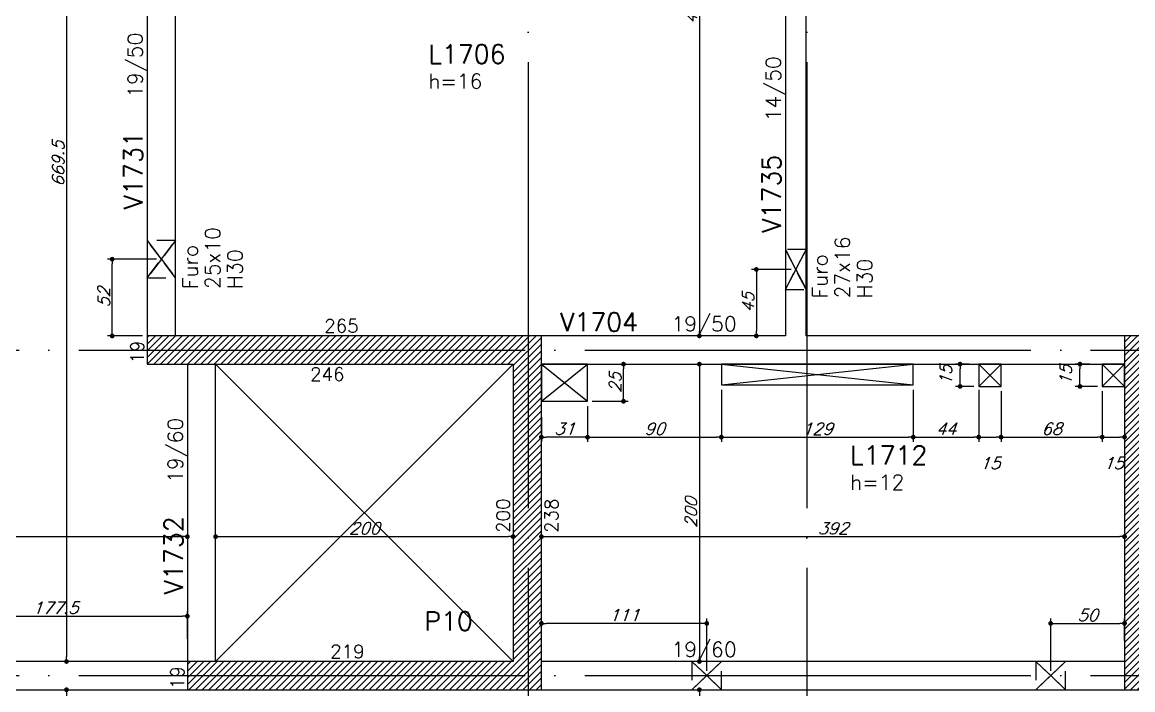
# Model space of a CAD drawing. Header units: millimetres. Extents: x -2368 to 4502, y -2283 to 2217.
# Drawn here: x -145 to 602, y 645 to 1095 of the extents above; entities that cross this region are included whole.
import ezdxf
from ezdxf.enums import TextEntityAlignment as Align

# ---------------------------------------------------------------- set-up
doc = ezdxf.new("R2010")
doc.units = ezdxf.units.MM
doc.header["$LTSCALE"] = 50
doc.linetypes.add('EIXO', pattern=[6.8, 6, -0.4, 0, -0.4])
doc.linetypes.add('HIDDEN', pattern=[0.375, 0.25, -0.125])
for name, color, linetype in [('F-COTAS', 106, 'Continuous'), ('F-COTAS-FUROS', 50, 'Continuous'), ('F-COTAS-FUROS VIGA', 50, 'Continuous'), ('F-EIXO', 12, 'EIXO'), ('F-FURO-PAREDE', 2, 'HIDDEN'), ('F-FURO-PAREDE-TEXTOS', 2, 'Continuous'), ('F-LAJES-DIM', 2, 'Continuous'), ('F-LAJES-NOME', 4, 'Continuous'), ('F-PILARES-DIM', 172, 'Continuous'), ('F-PILARES-HACH', 174, 'Continuous'), ('F-PILARES-NOME', 170, 'Continuous'), ('F-PILARES-S', 170, 'Continuous'), ('F-TEXTO', 6, 'Continuous'), ('F-VIGAS', 3, 'Continuous'), ('F-VIGAS-DIM', 2, 'Continuous'), ('F-VIGAS-NOME', 4, 'Continuous'), ('F-VÃO', 1, 'Continuous')]:
    doc.layers.add(name, color=color, linetype=linetype)
doc.styles.add('CP-TEXT-INCL', font='romans.shx', dxfattribs={"oblique": 20})
doc.styles.add('MCP', font='romans.shx')
doc.styles.add('ROMANS', font='romans.shx')
doc.dimstyles.new('CP-COTAS-50', dxfattribs={"dimscale": 0.64, "dimtxt": 12.5, "dimasz": 5, "dimexe": 5, "dimexo": 5, "dimgap": 2.5, "dimtad": 1, "dimdec": 1, "dimdsep": 46, "dimtxsty": 'CP-TEXT-INCL', "dimblk1": 'DOT', "dimblk2": 'DOT', "dimsah": 1, "dimcen": 9, "dimclrd": 256, "dimclre": 256, "dimclrt": 256, "dimadec": 0, "dimazin": 0, "dimtfac": 1, "dimtdec": 1, "dimtmove": 2, "dimatfit": 3, "dimldrblk": 'DOT', "dimfxl": 0, "dimtolj": 1, "dimarcsym": 0})
pattern_1 = [(45, (0, 10000), (-2.245064, 2.245064), [])]

# ---------------------------------------------------------------- blocks, each defined once
blk = doc.blocks.new('*U13')
at = {"layer": 'F-EIXO'}
blk.add_line((0, 0), (4857.5, 0), dxfattribs=at)
at = {"layer": 'F-TEXTO', "style": 'ROMANS'}
blk.add_attdef('EIXO', text='', height=17.5, dxfattribs=at).set_placement((-28.21, 0), align=Align.MIDDLE_CENTER)
blk = doc.blocks.new('*U21')
at = {"layer": 'F-EIXO'}
blk.add_line((0, 0), (0, -2728.58), dxfattribs=at)
at = {"layer": 'F-TEXTO', "style": 'ROMANS'}
blk.add_attdef('EIXO', text='', height=17.5, rotation=360, dxfattribs=at).set_placement((0, 28.21), align=Align.MIDDLE_CENTER)
blk = doc.blocks.new('_DOT')
at = {"color": 0, "linetype": 'ByBlock'}
blk.add_line((-0.5, 0), (-1, 0), dxfattribs=at)
at = {"color": 0, "linetype": 'ByBlock', "const_width": 0.5}
blk.add_lwpolyline([(-0.25, 0, 1), (0.25, 0, 1)], format="xyb", close=True, dxfattribs=at)
blk = doc.blocks.new('*D59')
at = {"layer": 'DEFPOINTS', "color": 0, "transparency": 16777216}
for p in [(-309, 748.47), (-34, 748.47), (-34, 748.47)]:
    blk.add_point(p, dxfattribs=at)
at = {"layer": 'F-COTAS', "lineweight": -2, "transparency": 16777216}
blk.add_line((-305.8, 748.47), (-37.2, 748.47), dxfattribs=at)
at = {"layer": 'F-COTAS', "lineweight": -2, "transparency": 16777216, "xscale": 3.2, "yscale": 3.2, "zscale": 3.2, "rotation": 180}
blk.add_blockref('_DOT', (-309, 748.47), dxfattribs=at)
at = {"layer": 'F-COTAS', "lineweight": -2, "transparency": 16777216, "xscale": 3.2, "yscale": 3.2, "zscale": 3.2}
blk.add_blockref('_DOT', (-34, 748.47), dxfattribs=at)
at = {"layer": 'F-COTAS', "transparency": 16777216, "insert": (-171.5, 754.07), "char_height": 8, "attachment_point": 5, "style": 'CP-TEXT-INCL'}
blk.add_mtext('\\A1;275', dxfattribs=at)
blk = doc.blocks.new('*D60')
at = {"layer": 'DEFPOINTS', "color": 0, "transparency": 16777216}
for p in [(-15, 748.47), (185, 748.47), (185, 748.47)]:
    blk.add_point(p, dxfattribs=at)
at = {"layer": 'F-COTAS', "lineweight": -2, "transparency": 16777216}
blk.add_line((-11.8, 748.47), (181.8, 748.47), dxfattribs=at)
at = {"layer": 'F-COTAS', "lineweight": -2, "transparency": 16777216, "xscale": 3.2, "yscale": 3.2, "zscale": 3.2, "rotation": 180}
blk.add_blockref('_DOT', (-15, 748.47), dxfattribs=at)
at = {"layer": 'F-COTAS', "lineweight": -2, "transparency": 16777216, "xscale": 3.2, "yscale": 3.2, "zscale": 3.2}
blk.add_blockref('_DOT', (185, 748.47), dxfattribs=at)
at = {"layer": 'F-COTAS', "transparency": 16777216, "insert": (85, 754.07), "char_height": 8, "attachment_point": 5, "style": 'CP-TEXT-INCL'}
blk.add_mtext('\\A1;200', dxfattribs=at)
blk = doc.blocks.new('*D61')
at = {"layer": 'DEFPOINTS', "color": 0, "transparency": 16777216}
for p in [(204, 748.47), (596, 748.47), (596, 748.47)]:
    blk.add_point(p, dxfattribs=at)
at = {"layer": 'F-COTAS', "lineweight": -2, "transparency": 16777216}
blk.add_line((207.2, 748.47), (592.8, 748.47), dxfattribs=at)
at = {"layer": 'F-COTAS', "lineweight": -2, "transparency": 16777216, "xscale": 3.2, "yscale": 3.2, "zscale": 3.2, "rotation": 180}
blk.add_blockref('_DOT', (204, 748.47), dxfattribs=at)
at = {"layer": 'F-COTAS', "lineweight": -2, "transparency": 16777216, "xscale": 3.2, "yscale": 3.2, "zscale": 3.2}
blk.add_blockref('_DOT', (596, 748.47), dxfattribs=at)
at = {"layer": 'F-COTAS', "transparency": 16777216, "insert": (400, 754.07), "char_height": 8, "attachment_point": 5, "style": 'CP-TEXT-INCL'}
blk.add_mtext('\\A1;392', dxfattribs=at)
blk = doc.blocks.new('*D84')
at = {"layer": 'DEFPOINTS', "color": 0, "transparency": 16777216}
for p in [(-115.26, 1334), (-115.26, 664.5), (-115.26, 664.5)]:
    blk.add_point(p, dxfattribs=at)
at = {"layer": 'F-COTAS', "lineweight": -2, "transparency": 16777216}
blk.add_line((-115.26, 1330.8), (-115.26, 667.7), dxfattribs=at)
at = {"layer": 'F-COTAS', "lineweight": -2, "transparency": 16777216, "xscale": 3.2, "yscale": 3.2, "zscale": 3.2}
for p, rotation in [((-115.26, 1334), 90), ((-115.26, 664.5), 270)]:
    blk.add_blockref('_DOT', p, dxfattribs=dict(at, rotation=rotation))
at = {"layer": 'F-COTAS', "transparency": 16777216, "insert": (-120.86, 999.25), "char_height": 8, "attachment_point": 5, "rotation": 90, "style": 'CP-TEXT-INCL'}
blk.add_mtext('\\A1;669.5', dxfattribs=at)
blk = doc.blocks.new('*D85')
at = {"layer": 'DEFPOINTS', "color": 0, "transparency": 16777216}
for p in [(-115.26, 645.5), (-115.26, 493.5), (-115.26, 493.5)]:
    blk.add_point(p, dxfattribs=at)
at = {"layer": 'F-COTAS', "lineweight": -2, "transparency": 16777216}
blk.add_line((-115.26, 642.3), (-115.26, 496.7), dxfattribs=at)
at = {"layer": 'F-COTAS', "lineweight": -2, "transparency": 16777216, "xscale": 3.2, "yscale": 3.2, "zscale": 3.2}
for p, rotation in [((-115.26, 645.5), 90), ((-115.26, 493.5), 270)]:
    blk.add_blockref('_DOT', p, dxfattribs=dict(at, rotation=rotation))
at = {"layer": 'F-COTAS', "transparency": 16777216, "insert": (-120.86, 569.5), "char_height": 8, "attachment_point": 5, "rotation": 90, "style": 'CP-TEXT-INCL'}
blk.add_mtext('\\A1;152', dxfattribs=at)
blk = doc.blocks.new('*D93')
at = {"layer": 'DEFPOINTS', "color": 0, "transparency": 16777216}
for p in [(310.19, 1334), (310.19, 883.5), (310.19, 883.5)]:
    blk.add_point(p, dxfattribs=at)
at = {"layer": 'F-COTAS', "lineweight": -2, "transparency": 16777216}
blk.add_line((310.19, 1330.8), (310.19, 886.7), dxfattribs=at)
at = {"layer": 'F-COTAS', "lineweight": -2, "transparency": 16777216, "xscale": 3.2, "yscale": 3.2, "zscale": 3.2}
for p, rotation in [((310.19, 1334), 90), ((310.19, 883.5), 270)]:
    blk.add_blockref('_DOT', p, dxfattribs=dict(at, rotation=rotation))
at = {"layer": 'F-COTAS', "transparency": 16777216, "insert": (304.59, 1108.75), "char_height": 8, "attachment_point": 5, "rotation": 90, "style": 'CP-TEXT-INCL'}
blk.add_mtext('\\A1;450.5', dxfattribs=at)
blk = doc.blocks.new('*D94')
at = {"layer": 'DEFPOINTS', "color": 0, "transparency": 16777216}
for p in [(310.19, 864.5), (310.19, 664.5), (310.19, 664.5)]:
    blk.add_point(p, dxfattribs=at)
at = {"layer": 'F-COTAS', "lineweight": -2, "transparency": 16777216}
blk.add_line((310.19, 861.3), (310.19, 667.7), dxfattribs=at)
at = {"layer": 'F-COTAS', "lineweight": -2, "transparency": 16777216, "xscale": 3.2, "yscale": 3.2, "zscale": 3.2}
for p, rotation in [((310.19, 864.5), 90), ((310.19, 664.5), 270)]:
    blk.add_blockref('_DOT', p, dxfattribs=dict(at, rotation=rotation))
at = {"layer": 'F-COTAS', "transparency": 16777216, "insert": (304.59, 764.5), "char_height": 8, "attachment_point": 5, "rotation": 90, "style": 'CP-TEXT-INCL'}
blk.add_mtext('\\A1;200', dxfattribs=at)
blk = doc.blocks.new('*D95')
at = {"layer": 'DEFPOINTS', "color": 0, "transparency": 16777216}
for p in [(310.19, 645.5), (310.19, 493.5), (310.19, 493.5)]:
    blk.add_point(p, dxfattribs=at)
at = {"layer": 'F-COTAS', "lineweight": -2, "transparency": 16777216}
blk.add_line((310.19, 642.3), (310.19, 496.7), dxfattribs=at)
at = {"layer": 'F-COTAS', "lineweight": -2, "transparency": 16777216, "xscale": 3.2, "yscale": 3.2, "zscale": 3.2}
for p, rotation in [((310.19, 645.5), 90), ((310.19, 493.5), 270)]:
    blk.add_blockref('_DOT', p, dxfattribs=dict(at, rotation=rotation))
at = {"layer": 'F-COTAS', "transparency": 16777216, "insert": (304.59, 569.5), "char_height": 8, "attachment_point": 5, "rotation": 90, "style": 'CP-TEXT-INCL'}
blk.add_mtext('\\A1;152', dxfattribs=at)
blk = doc.blocks.new('*U254')
at = {"layer": 'F-EIXO'}
blk.add_line((0, 0), (0, -2479.78), dxfattribs=at)
at = {"layer": 'F-TEXTO', "style": 'ROMANS'}
blk.add_attdef('EIXO', text='', height=17.5, rotation=360, dxfattribs=at).set_placement((0, 28.21), align=Align.MIDDLE_CENTER)
blk = doc.blocks.new('*U282')
at = {"layer": 'F-VÃO'}
for p, q in [((0, 0), (31, 25)), ((0, 25), (31, 0))]:
    blk.add_line(p, q, dxfattribs=at)
at = {"layer": 'F-VÃO', "color": 3}
blk.add_lwpolyline([(0, 0), (31, 0), (31, 25), (0, 25)], close=True, dxfattribs=at)
blk = doc.blocks.new('*U285')
at = {"layer": 'F-VÃO'}
for p, q in [((0, 0), (129, 14)), ((0, 14), (129, 0))]:
    blk.add_line(p, q, dxfattribs=at)
at = {"layer": 'F-VÃO', "color": 3}
blk.add_lwpolyline([(0, 0), (129, 0), (129, 14), (0, 14)], close=True, dxfattribs=at)
blk = doc.blocks.new('*D331')
at = {"layer": 'DEFPOINTS', "color": 0, "transparency": 16777216}
for p in [(235, 839.5), (204, 832.01), (204, 815.35)]:
    blk.add_point(p, dxfattribs=at)
at = {"layer": 'F-COTAS-FUROS', "lineweight": -2, "transparency": 16777216}
for p, q in [((235, 836.3), (235, 812.15)), ((204, 828.81), (204, 812.15)), ((231.8, 815.35), (207.2, 815.35))]:
    blk.add_line(p, q, dxfattribs=at)
at = {"layer": 'F-COTAS-FUROS', "lineweight": -2, "transparency": 16777216, "xscale": 3.2, "yscale": 3.2, "zscale": 3.2, "rotation": 180}
blk.add_blockref('_DOT', (204, 815.35), dxfattribs=at)
at = {"layer": 'F-COTAS-FUROS', "lineweight": -2, "transparency": 16777216, "xscale": 3.2, "yscale": 3.2, "zscale": 3.2}
blk.add_blockref('_DOT', (235, 815.35), dxfattribs=at)
at = {"layer": 'F-COTAS-FUROS', "transparency": 16777216, "insert": (219.5, 820.95), "char_height": 8, "attachment_point": 5, "style": 'CP-TEXT-INCL'}
blk.add_mtext('\\A1;31', dxfattribs=at)
blk = doc.blocks.new('*D332')
at = {"layer": 'DEFPOINTS', "color": 0, "transparency": 16777216}
for p in [(324.98, 850.5), (235, 839.5), (324.98, 815.35)]:
    blk.add_point(p, dxfattribs=at)
at = {"layer": 'F-COTAS-FUROS', "lineweight": -2, "transparency": 16777216}
for p, q in [((324.98, 847.3), (324.98, 812.15)), ((235, 836.3), (235, 812.15)), ((238.2, 815.35), (321.78, 815.35))]:
    blk.add_line(p, q, dxfattribs=at)
at = {"layer": 'F-COTAS-FUROS', "lineweight": -2, "transparency": 16777216, "xscale": 3.2, "yscale": 3.2, "zscale": 3.2, "rotation": 180}
blk.add_blockref('_DOT', (235, 815.35), dxfattribs=at)
at = {"layer": 'F-COTAS-FUROS', "lineweight": -2, "transparency": 16777216, "xscale": 3.2, "yscale": 3.2, "zscale": 3.2}
blk.add_blockref('_DOT', (324.98, 815.35), dxfattribs=at)
at = {"layer": 'F-COTAS-FUROS', "transparency": 16777216, "insert": (279.99, 820.95), "char_height": 8, "attachment_point": 5, "style": 'CP-TEXT-INCL'}
blk.add_mtext('\\A1;90', dxfattribs=at)
blk = doc.blocks.new('*D333')
at = {"layer": 'DEFPOINTS', "color": 0, "transparency": 16777216}
for p in [(324.98, 850.5), (453.98, 850.5), (453.98, 815.43)]:
    blk.add_point(p, dxfattribs=at)
at = {"layer": 'F-COTAS-FUROS', "lineweight": -2, "transparency": 16777216}
for p, q in [((324.98, 847.3), (324.98, 812.23)), ((453.98, 847.3), (453.98, 812.23)), ((328.18, 815.43), (450.78, 815.43))]:
    blk.add_line(p, q, dxfattribs=at)
at = {"layer": 'F-COTAS-FUROS', "lineweight": -2, "transparency": 16777216, "xscale": 3.2, "yscale": 3.2, "zscale": 3.2, "rotation": 180}
blk.add_blockref('_DOT', (324.98, 815.43), dxfattribs=at)
at = {"layer": 'F-COTAS-FUROS', "lineweight": -2, "transparency": 16777216, "xscale": 3.2, "yscale": 3.2, "zscale": 3.2}
blk.add_blockref('_DOT', (453.98, 815.43), dxfattribs=at)
at = {"layer": 'F-COTAS-FUROS', "transparency": 16777216, "insert": (389.48, 821.03), "char_height": 8, "attachment_point": 5, "style": 'CP-TEXT-INCL'}
blk.add_mtext('\\A1;129', dxfattribs=at)
blk = doc.blocks.new('*D334')
at = {"layer": 'DEFPOINTS', "color": 0, "transparency": 16777216}
for p in [(245.52, 864.5), (259.19, 864.5), (235, 839.5)]:
    blk.add_point(p, dxfattribs=at)
at = {"layer": 'F-COTAS-FUROS', "lineweight": -2, "transparency": 16777216}
for p, q in [((248.72, 864.5), (262.39, 864.5)), ((259.19, 842.7), (259.19, 861.3)), ((238.2, 839.5), (262.39, 839.5))]:
    blk.add_line(p, q, dxfattribs=at)
at = {"layer": 'F-COTAS-FUROS', "lineweight": -2, "transparency": 16777216, "xscale": 3.2, "yscale": 3.2, "zscale": 3.2}
for p, rotation in [((259.19, 864.5), 90), ((259.19, 839.5), 270)]:
    blk.add_blockref('_DOT', p, dxfattribs=dict(at, rotation=rotation))
at = {"layer": 'F-COTAS-FUROS', "transparency": 16777216, "insert": (253.59, 852), "char_height": 8, "attachment_point": 5, "rotation": 90, "style": 'CP-TEXT-INCL'}
blk.add_mtext('\\A1;25', dxfattribs=at)
blk = doc.blocks.new('*D340')
at = {"layer": 'DEFPOINTS', "color": 0, "transparency": 16777216}
for p in [(-34, 695), (-211.54, 679.5), (-34, 676.62)]:
    blk.add_point(p, dxfattribs=at)
at = {"layer": 'F-COTAS-FUROS', "lineweight": -2, "transparency": 16777216}
for p, q in [((-211.54, 682.7), (-211.54, 698.2)), ((-208.34, 695), (-37.2, 695)), ((-34, 679.82), (-34, 698.2))]:
    blk.add_line(p, q, dxfattribs=at)
at = {"layer": 'F-COTAS-FUROS', "lineweight": -2, "transparency": 16777216, "xscale": 3.2, "yscale": 3.2, "zscale": 3.2, "rotation": 180}
blk.add_blockref('_DOT', (-211.54, 695), dxfattribs=at)
at = {"layer": 'F-COTAS-FUROS', "lineweight": -2, "transparency": 16777216, "xscale": 3.2, "yscale": 3.2, "zscale": 3.2}
blk.add_blockref('_DOT', (-34, 695), dxfattribs=at)
at = {"layer": 'F-COTAS-FUROS', "transparency": 16777216, "insert": (-122.77, 700.6), "char_height": 8, "attachment_point": 5, "style": 'CP-TEXT-INCL'}
blk.add_mtext('\\A1;177.5', dxfattribs=at)
blk = doc.blocks.new('*U363')
at = {"layer": 'F-VÃO'}
for p, q in [((0, 0), (15, 15)), ((0, 15), (15, 0))]:
    blk.add_line(p, q, dxfattribs=at)
at = {"layer": 'F-VÃO', "color": 3}
blk.add_lwpolyline([(0, 0), (15, 0), (15, 15), (0, 15)], close=True, dxfattribs=at)
blk = doc.blocks.new('*D377')
at = {"layer": 'DEFPOINTS', "color": 0, "transparency": 16777216}
for p in [(453.98, 850.5), (498, 850.5), (498, 815.43)]:
    blk.add_point(p, dxfattribs=at)
at = {"layer": 'F-COTAS-FUROS', "lineweight": -2, "transparency": 16777216}
for p, q in [((453.98, 847.3), (453.98, 812.23)), ((498, 847.3), (498, 812.23)), ((457.18, 815.43), (494.8, 815.43))]:
    blk.add_line(p, q, dxfattribs=at)
at = {"layer": 'F-COTAS-FUROS', "lineweight": -2, "transparency": 16777216, "xscale": 3.2, "yscale": 3.2, "zscale": 3.2, "rotation": 180}
blk.add_blockref('_DOT', (453.98, 815.43), dxfattribs=at)
at = {"layer": 'F-COTAS-FUROS', "lineweight": -2, "transparency": 16777216, "xscale": 3.2, "yscale": 3.2, "zscale": 3.2}
blk.add_blockref('_DOT', (498, 815.43), dxfattribs=at)
at = {"layer": 'F-COTAS-FUROS', "transparency": 16777216, "insert": (475.99, 821.03), "char_height": 8, "attachment_point": 5, "style": 'CP-TEXT-INCL'}
blk.add_mtext('\\A1;44', dxfattribs=at)
blk = doc.blocks.new('*D378')
at = {"layer": 'DEFPOINTS', "color": 0, "transparency": 16777216}
for p in [(498, 850.5), (513, 849.5), (513, 815.43)]:
    blk.add_point(p, dxfattribs=at)
at = {"layer": 'F-COTAS-FUROS', "lineweight": -2, "transparency": 16777216}
for p, q in [((498, 847.3), (498, 812.23)), ((513, 846.3), (513, 812.23)), ((501.2, 815.43), (509.8, 815.43))]:
    blk.add_line(p, q, dxfattribs=at)
at = {"layer": 'F-COTAS-FUROS', "lineweight": -2, "transparency": 16777216, "xscale": 3.2, "yscale": 3.2, "zscale": 3.2, "rotation": 180}
blk.add_blockref('_DOT', (498, 815.43), dxfattribs=at)
at = {"layer": 'F-COTAS-FUROS', "lineweight": -2, "transparency": 16777216, "xscale": 3.2, "yscale": 3.2, "zscale": 3.2}
blk.add_blockref('_DOT', (513, 815.43), dxfattribs=at)
at = {"layer": 'F-COTAS-FUROS', "transparency": 16777216, "insert": (505.5, 797.83), "char_height": 8, "attachment_point": 5, "style": 'CP-TEXT-INCL'}
blk.add_mtext('\\A1;15', dxfattribs=at)
blk = doc.blocks.new('*D379')
at = {"layer": 'DEFPOINTS', "color": 0, "transparency": 16777216}
for p in [(513, 849.5), (581, 849.5), (581, 815.43)]:
    blk.add_point(p, dxfattribs=at)
at = {"layer": 'F-COTAS-FUROS', "lineweight": -2, "transparency": 16777216}
for p, q in [((513, 846.3), (513, 812.23)), ((581, 846.3), (581, 812.23)), ((516.2, 815.43), (577.8, 815.43))]:
    blk.add_line(p, q, dxfattribs=at)
at = {"layer": 'F-COTAS-FUROS', "lineweight": -2, "transparency": 16777216, "xscale": 3.2, "yscale": 3.2, "zscale": 3.2, "rotation": 180}
blk.add_blockref('_DOT', (513, 815.43), dxfattribs=at)
at = {"layer": 'F-COTAS-FUROS', "lineweight": -2, "transparency": 16777216, "xscale": 3.2, "yscale": 3.2, "zscale": 3.2}
blk.add_blockref('_DOT', (581, 815.43), dxfattribs=at)
at = {"layer": 'F-COTAS-FUROS', "transparency": 16777216, "insert": (547, 821.03), "char_height": 8, "attachment_point": 5, "style": 'CP-TEXT-INCL'}
blk.add_mtext('\\A1;68', dxfattribs=at)
blk = doc.blocks.new('*D380')
at = {"layer": 'DEFPOINTS', "color": 0, "transparency": 16777216}
for p in [(581, 849.5), (596, 840.44), (596, 815.43)]:
    blk.add_point(p, dxfattribs=at)
at = {"layer": 'F-COTAS-FUROS', "lineweight": -2, "transparency": 16777216}
for p, q in [((581, 846.3), (581, 812.23)), ((596, 837.24), (596, 812.23)), ((584.2, 815.43), (592.8, 815.43))]:
    blk.add_line(p, q, dxfattribs=at)
at = {"layer": 'F-COTAS-FUROS', "lineweight": -2, "transparency": 16777216, "xscale": 3.2, "yscale": 3.2, "zscale": 3.2, "rotation": 180}
blk.add_blockref('_DOT', (581, 815.43), dxfattribs=at)
at = {"layer": 'F-COTAS-FUROS', "lineweight": -2, "transparency": 16777216, "xscale": 3.2, "yscale": 3.2, "zscale": 3.2}
blk.add_blockref('_DOT', (596, 815.43), dxfattribs=at)
at = {"layer": 'F-COTAS-FUROS', "transparency": 16777216, "insert": (588.5, 797.83), "char_height": 8, "attachment_point": 5, "style": 'CP-TEXT-INCL'}
blk.add_mtext('\\A1;15', dxfattribs=at)
blk = doc.blocks.new('*D381')
at = {"layer": 'DEFPOINTS', "color": 0, "transparency": 16777216}
for p in [(566.06, 864.5), (575.65, 864.5), (581, 849.5)]:
    blk.add_point(p, dxfattribs=at)
at = {"layer": 'F-COTAS-FUROS', "lineweight": -2, "transparency": 16777216}
for p, q in [((572.45, 864.5), (562.86, 864.5)), ((566.06, 852.7), (566.06, 861.3)), ((577.8, 849.5), (562.86, 849.5))]:
    blk.add_line(p, q, dxfattribs=at)
at = {"layer": 'F-COTAS-FUROS', "lineweight": -2, "transparency": 16777216, "xscale": 3.2, "yscale": 3.2, "zscale": 3.2}
for p, rotation in [((566.06, 864.5), 90), ((566.06, 849.5), 270)]:
    blk.add_blockref('_DOT', p, dxfattribs=dict(at, rotation=rotation))
at = {"layer": 'F-COTAS-FUROS', "transparency": 16777216, "insert": (556.46, 857), "char_height": 8, "attachment_point": 5, "rotation": 90, "style": 'CP-TEXT-INCL'}
blk.add_mtext('\\A1;15', dxfattribs=at)
blk = doc.blocks.new('*D382')
at = {"layer": 'DEFPOINTS', "color": 0, "transparency": 16777216}
for p in [(485.47, 864.5), (494.71, 864.5), (498, 849.5)]:
    blk.add_point(p, dxfattribs=at)
at = {"layer": 'F-COTAS-FUROS', "lineweight": -2, "transparency": 16777216}
for p, q in [((491.51, 864.5), (482.27, 864.5)), ((485.47, 852.7), (485.47, 861.3)), ((494.8, 849.5), (482.27, 849.5))]:
    blk.add_line(p, q, dxfattribs=at)
at = {"layer": 'F-COTAS-FUROS', "lineweight": -2, "transparency": 16777216, "xscale": 3.2, "yscale": 3.2, "zscale": 3.2}
for p, rotation in [((485.47, 864.5), 90), ((485.47, 849.5), 270)]:
    blk.add_blockref('_DOT', p, dxfattribs=dict(at, rotation=rotation))
at = {"layer": 'F-COTAS-FUROS', "transparency": 16777216, "insert": (475.87, 857), "char_height": 8, "attachment_point": 5, "rotation": 90, "style": 'CP-TEXT-INCL'}
blk.add_mtext('\\A1;15', dxfattribs=at)
blk = doc.blocks.new('*D422')
at = {"layer": 'DEFPOINTS', "color": 0, "linetype": 'Continuous', "transparency": 16777216}
for p in [(596, 690.12), (596, 675.31), (546.35, 655)]:
    blk.add_point(p, dxfattribs=at)
at = {"layer": 'F-COTAS-FUROS VIGA', "linetype": 'Continuous', "lineweight": -2, "transparency": 16777216}
for p, q in [((546.35, 658.2), (546.35, 693.32)), ((549.55, 690.12), (592.8, 690.12)), ((596, 678.51), (596, 693.32))]:
    blk.add_line(p, q, dxfattribs=at)
at = {"layer": 'F-COTAS-FUROS VIGA', "linetype": 'Continuous', "lineweight": -2, "transparency": 16777216, "xscale": 3.2, "yscale": 3.2, "zscale": 3.2, "rotation": 180}
blk.add_blockref('_DOT', (546.35, 690.12), dxfattribs=at)
at = {"layer": 'F-COTAS-FUROS VIGA', "linetype": 'Continuous', "lineweight": -2, "transparency": 16777216, "xscale": 3.2, "yscale": 3.2, "zscale": 3.2}
blk.add_blockref('_DOT', (596, 690.12), dxfattribs=at)
at = {"layer": 'F-COTAS-FUROS VIGA', "linetype": 'Continuous', "transparency": 16777216, "insert": (571.18, 695.72), "char_height": 8, "attachment_point": 5, "style": 'CP-TEXT-INCL'}
blk.add_mtext('\\A1;50', dxfattribs=at)
blk = doc.blocks.new('*D423')
at = {"layer": 'DEFPOINTS', "color": 0, "linetype": 'Continuous', "transparency": 16777216}
for p in [(204, 690.12), (204, 684.72), (315.16, 655)]:
    blk.add_point(p, dxfattribs=at)
at = {"layer": 'F-COTAS-FUROS VIGA', "linetype": 'Continuous', "lineweight": -2, "transparency": 16777216}
for p, q in [((204, 687.92), (204, 693.32)), ((311.96, 690.12), (207.2, 690.12)), ((315.16, 658.2), (315.16, 693.32))]:
    blk.add_line(p, q, dxfattribs=at)
at = {"layer": 'F-COTAS-FUROS VIGA', "linetype": 'Continuous', "lineweight": -2, "transparency": 16777216, "xscale": 3.2, "yscale": 3.2, "zscale": 3.2, "rotation": 180}
blk.add_blockref('_DOT', (204, 690.12), dxfattribs=at)
at = {"layer": 'F-COTAS-FUROS VIGA', "linetype": 'Continuous', "lineweight": -2, "transparency": 16777216, "xscale": 3.2, "yscale": 3.2, "zscale": 3.2}
blk.add_blockref('_DOT', (315.16, 690.12), dxfattribs=at)
at = {"layer": 'F-COTAS-FUROS VIGA', "linetype": 'Continuous', "transparency": 16777216, "insert": (259.58, 695.72), "char_height": 8, "attachment_point": 5, "style": 'CP-TEXT-INCL'}
blk.add_mtext('\\A1;111', dxfattribs=at)
blk = doc.blocks.new('*D425')
at = {"layer": 'DEFPOINTS', "color": 0, "linetype": 'Continuous', "transparency": 16777216}
for p in [(375, 928.21), (348.49, 883.5), (355.4, 883.5)]:
    blk.add_point(p, dxfattribs=at)
at = {"layer": 'F-COTAS-FUROS VIGA', "linetype": 'Continuous', "lineweight": -2, "transparency": 16777216}
for p, q in [((371.8, 928.21), (345.29, 928.21)), ((348.49, 925.01), (348.49, 886.7)), ((352.2, 883.5), (345.29, 883.5))]:
    blk.add_line(p, q, dxfattribs=at)
at = {"layer": 'F-COTAS-FUROS VIGA', "linetype": 'Continuous', "lineweight": -2, "transparency": 16777216, "xscale": 3.2, "yscale": 3.2, "zscale": 3.2}
for p, rotation in [((348.49, 928.21), 90), ((348.49, 883.5), 270)]:
    blk.add_blockref('_DOT', p, dxfattribs=dict(at, rotation=rotation))
at = {"layer": 'F-COTAS-FUROS VIGA', "linetype": 'Continuous', "transparency": 16777216, "insert": (342.89, 905.86), "char_height": 8, "attachment_point": 5, "rotation": 90, "style": 'CP-TEXT-INCL'}
blk.add_mtext('\\A1;45', dxfattribs=at)
blk = doc.blocks.new('*D426')
at = {"layer": 'DEFPOINTS', "color": 0, "linetype": 'Continuous', "transparency": 16777216}
for p in [(-84.56, 935.1), (-51.5, 935.1), (-61, 883.5)]:
    blk.add_point(p, dxfattribs=at)
at = {"layer": 'F-COTAS-FUROS VIGA', "linetype": 'Continuous', "lineweight": -2, "transparency": 16777216}
for p, q in [((-54.7, 935.1), (-87.76, 935.1)), ((-84.56, 886.7), (-84.56, 931.9)), ((-64.2, 883.5), (-87.76, 883.5))]:
    blk.add_line(p, q, dxfattribs=at)
at = {"layer": 'F-COTAS-FUROS VIGA', "linetype": 'Continuous', "lineweight": -2, "transparency": 16777216, "xscale": 3.2, "yscale": 3.2, "zscale": 3.2}
for p, rotation in [((-84.56, 935.1), 90), ((-84.56, 883.5), 270)]:
    blk.add_blockref('_DOT', p, dxfattribs=dict(at, rotation=rotation))
at = {"layer": 'F-COTAS-FUROS VIGA', "linetype": 'Continuous', "transparency": 16777216, "insert": (-90.16, 909.3), "char_height": 8, "attachment_point": 5, "rotation": 90, "style": 'CP-TEXT-INCL'}
blk.add_mtext('\\A1;52', dxfattribs=at)

msp = doc.modelspace()

# ---------------------------------------------------------------- hatches: boundary and pattern name
at = {"layer": 'F-PILARES-HACH', "linetype": 'Continuous'}
h = msp.add_hatch(dxfattribs=at)
h.set_pattern_fill('ANSI31', color=256, style=0)
h.set_pattern_definition(pattern_1)
h.paths.add_polyline_path([(204, 645.5), (204, 883.5), (-61, 883.5), (-61, 864.5), (185, 864.5), (185, 664.5), (-34, 664.5), (-34, 645.5)], flags=16)
h = msp.add_hatch(dxfattribs=at)
h.set_pattern_fill('ANSI31', color=256, style=0)
h.set_pattern_definition(pattern_1)
h.paths.add_polyline_path([(596, 645.5), (615, 645.5), (615, 883.5), (596, 883.5)], flags=16)

# ---------------------------------------------------------------- linework, layer by layer
at = {"layer": 'F-FURO-PAREDE'}
for points in [[(-51.5, 935.102), (-42, 922.602), (-42, 947.602), (-51.5, 935.102), (-42, 947.602), (-61, 947.602), (-51.5, 935.102), (-61, 947.602), (-61, 922.602), (-51.5, 935.102), (-61, 922.602), (-42, 922.602), (-51.5, 935.102)], [(375, 928.212), (382, 914.712), (382, 941.712), (375, 928.212), (382, 941.712), (368, 941.712), (375, 928.212), (368, 941.712), (368, 914.712), (375, 928.212), (368, 914.712), (382, 914.712), (375, 928.212)], [(315.155, 655), (305.155, 645.5), (325.155, 645.5), (315.155, 655), (325.155, 645.5), (325.155, 664.5), (315.155, 655), (325.155, 664.5), (305.155, 664.5), (315.155, 655), (305.155, 664.5), (305.155, 645.5), (315.155, 655)], [(546.353, 655), (536.353, 645.5), (556.353, 645.5), (546.353, 655), (556.353, 645.5), (556.353, 664.5), (546.353, 655), (556.353, 664.5), (536.353, 664.5), (546.353, 655), (536.353, 664.5), (536.353, 645.5), (546.353, 655)]]:
    msp.add_lwpolyline(points, dxfattribs=at)
at = {"layer": 'F-PILARES-S', "linetype": 'Continuous'}
for points in [[(204, 645.5), (204, 883.5), (-61, 883.5), (-61, 864.5), (185, 864.5), (185, 664.5), (-34, 664.5), (-34, 645.5), (204, 645.5)], [(596, 645.5), (615, 645.5), (615, 883.5), (596, 883.5), (596, 645.5)]]:
    msp.add_lwpolyline(points, dxfattribs=at)
at = {"layer": 'F-VIGAS'}
for points in [[(-61, 1334), (-61, 883.5)], [(-42, 883.5), (-42, 1334)], [(368, 1334), (368, 883.5)], [(382, 883.5), (382, 1334)], [(368, 883.5), (204, 883.5)], [(596, 883.5), (382, 883.5)], [(-34, 864.5), (-34, 664.5)], [(-15, 664.5), (-15, 864.5)], [(204, 864.5), (375, 864.5)], [(375, 864.5), (596, 864.5)], [(-34, 664.5), (-309, 664.5)], [(596, 664.5), (204, 664.5)], [(-311.5, 645.5), (-34, 645.5)], [(204, 645.5), (596, 645.5)]]:
    msp.add_lwpolyline(points, dxfattribs=at)
at = {"layer": 'F-VÃO'}
for p, q in [((-15, 664.5), (185, 864.5)), ((-15, 864.5), (185, 664.5))]:
    msp.add_line(p, q, dxfattribs=at)

# ---------------------------------------------------------------- block references
at = {"layer": 'F-EIXO', "linetype": 'Continuous'}
for name, p in [('*U21', (195, 1747.82)), ('*U254', (382.5, 1747.82)), ('*U13', (-1807.517, 874)), ('*U13', (-1807.517, 655))]:
    msp.add_blockref(name, p, dxfattribs=at)
at = {"layer": 'F-VÃO'}
for name, p in [('*U282', (204, 839.5)), ('*U285', (324.982, 850.5)), ('*U363', (498, 849.5)), ('*U363', (581, 849.5))]:
    msp.add_blockref(name, p, dxfattribs=at)

# ---------------------------------------------------------------- texts
at = {"layer": 'F-FURO-PAREDE-TEXTOS', "linetype": 'Continuous', "style": 'MCP'}
for s, p in [('25x10', (-12, 915.102)), ('27x16', (411.347, 908.821)), ('Furo', (-27, 915.102)), ('H30', (3, 915.102)), ('Furo', (396.347, 908.821)), ('H30', (426.347, 908.821))]:
    msp.add_text(s, height=10, rotation=90, dxfattribs=at).set_placement(p)
at = {"layer": 'F-LAJES-DIM', "linetype": 'Continuous', "style": 'MCP'}
for s, p in [('h=16', (127.944, 1049.826)), ('h=12', (411.475, 780.066))]:
    msp.add_text(s, height=10, dxfattribs=at).set_placement(p)
at = {"layer": 'F-LAJES-NOME', "linetype": 'Continuous', "style": 'MCP'}
for s, p in [('L1706', (127.944, 1066.826)), ('L1712', (411.475, 797.066))]:
    msp.add_text(s, height=12.5, dxfattribs=at).set_placement(p)
at = {"layer": 'F-PILARES-DIM', "linetype": 'Continuous', "style": 'MCP'}
for s, p in [('265', (58, 885.75)), ('246', (48.5, 853.25)), ('219', (62, 666.75))]:
    msp.add_text(s, height=9, dxfattribs=at).set_placement(p)
for s, p in [('19', (-63.25, 865)), ('200', (182.75, 751)), ('238', (215.25, 751)), ('19', (-36.25, 646))]:
    msp.add_text(s, height=9, rotation=90, dxfattribs=at).set_placement(p)
at = {"layer": 'F-PILARES-NOME', "linetype": 'Continuous', "style": 'MCP'}
msp.add_text('P10', height=12.5, dxfattribs=at).set_placement((125.203, 685.392))
at = {"layer": 'F-VIGAS-DIM', "linetype": 'Continuous', "style": 'MCP'}
for s, p in [('19/50', (-64.125, 1043.712)), ('14/50', (364.875, 1027.858)), ('19/60', (-37.125, 784.679))]:
    msp.add_text(s, height=10, rotation=90, dxfattribs=at).set_placement(p)
for s, p in [('19/50', (291.5, 886.625)), ('19/60', (291.5, 667.625))]:
    msp.add_text(s, height=10, dxfattribs=at).set_placement(p)
at = {"layer": 'F-VIGAS-NOME', "linetype": 'Continuous', "style": 'MCP'}
for s, p in [('V1731', (-64.125, 968.712)), ('V1735', (364.875, 952.858)), ('V1732', (-37.125, 709.679))]:
    msp.add_text(s, height=12.5, rotation=90, dxfattribs=at).set_placement(p)
msp.add_text('V1704', height=12.5, dxfattribs=at).set_placement((216.5, 886.625))

# ---------------------------------------------------------------- dimensions: what is measured, and where the dimension line sits
at = {"layer": 'F-COTAS'}
for base, p1, p2, angle, picture, middle in [((-115.259, 664.5), (-115.259, 1334), (-115.259, 664.5), 90, '*D84', (-120.859, 999.25)), ((310.19, 883.5), (310.19, 1334), (310.19, 883.5), 90, '*D93', (304.59, 1108.75)), ((310.19, 664.5), (310.19, 864.5), (310.19, 664.5), 90, '*D94', (304.59, 764.5)), ((-34, 748.473), (-309, 748.473), (-34, 748.473), 180, '*D59', (-171.5, 754.073)), ((185, 748.473), (-15, 748.473), (185, 748.473), 180, '*D60', (85, 754.073)), ((596, 748.473), (204, 748.473), (596, 748.473), 180, '*D61', (400, 754.073)), ((-115.259, 493.5), (-115.259, 645.5), (-115.259, 493.5), 90, '*D85', (-120.859, 569.5)), ((310.19, 493.5), (310.19, 645.5), (310.19, 493.5), 90, '*D95', (304.59, 569.5))]:
    dim = msp.add_linear_dim(base=base, p1=p1, p2=p2, angle=angle, dimstyle='CP-COTAS-50', dxfattribs=at)
    dim.commit()
    dim.dimension.update_dxf_attribs({"geometry": picture, "text_midpoint": middle})
at = {"layer": 'F-COTAS-FUROS'}
for base, p1, p2, picture, middle in [((259.192, 864.5), (235, 839.5), (245.517, 864.5), '*D334', (253.592, 852)), ((485.472, 864.5), (498, 849.5), (494.712, 864.5), '*D382', (475.872, 857)), ((566.064, 864.5), (581, 849.5), (575.646, 864.5), '*D381', (556.464, 857))]:
    dim = msp.add_linear_dim(base=base, p1=p1, p2=p2, angle=90, dimstyle='CP-COTAS-50', override={"dimfxl": 7.5}, dxfattribs=at)
    dim.commit()
    dim.dimension.update_dxf_attribs({"geometry": picture, "text_midpoint": middle})
for base, p1, p2, picture, middle in [((324.982, 815.345), (235, 839.5), (324.982, 850.5), '*D332', (279.991, 820.945)), ((453.982, 815.434), (324.982, 850.5), (453.982, 850.5), '*D333', (389.482, 821.034)), ((498, 815.434), (453.982, 850.5), (498, 850.5), '*D377', (475.991, 821.034)), ((513, 815.434), (498, 850.5), (513, 849.5), '*D378', (505.5, 797.834)), ((581, 815.434), (513, 849.5), (581, 849.5), '*D379', (547, 821.034)), ((596, 815.434), (581, 849.5), (596, 840.44), '*D380', (588.5, 797.834)), ((204, 815.345), (235, 839.5), (204, 832.012), '*D331', (219.5, 820.945)), ((-34, 695.005), (-211.537, 679.504), (-34, 676.624), '*D340', (-122.769, 700.605))]:
    dim = msp.add_linear_dim(base=base, p1=p1, p2=p2, dimstyle='CP-COTAS-50', override={"dimfxl": 7.5}, dxfattribs=at)
    dim.commit()
    dim.dimension.update_dxf_attribs({"geometry": picture, "text_midpoint": middle})
at = {"layer": 'F-COTAS-FUROS VIGA', "linetype": 'Continuous'}
for base, p1, p2, picture, middle in [((-84.563, 935.102), (-61, 883.5), (-51.5, 935.102), '*D426', (-90.163, 909.301)), ((348.491, 883.5), (375, 928.212), (355.403, 883.5), '*D425', (342.891, 905.856))]:
    dim = msp.add_linear_dim(base=base, p1=p1, p2=p2, angle=90, dimstyle='CP-COTAS-50', override={"dimdec": 0, "dimfxl": 7.5}, dxfattribs=at)
    dim.commit()
    dim.dimension.update_dxf_attribs({"geometry": picture, "text_midpoint": middle})
for base, p1, p2, picture, middle in [((204, 690.115), (315.155, 655), (204, 684.723), '*D423', (259.578, 695.715)), ((596, 690.115), (546.353, 655), (596, 675.308), '*D422', (571.176, 695.715))]:
    dim = msp.add_linear_dim(base=base, p1=p1, p2=p2, dimstyle='CP-COTAS-50', override={"dimdec": 0, "dimfxl": 7.5}, dxfattribs=at)
    dim.commit()
    dim.dimension.update_dxf_attribs({"geometry": picture, "text_midpoint": middle})

doc.saveas('drawing.dxf')
